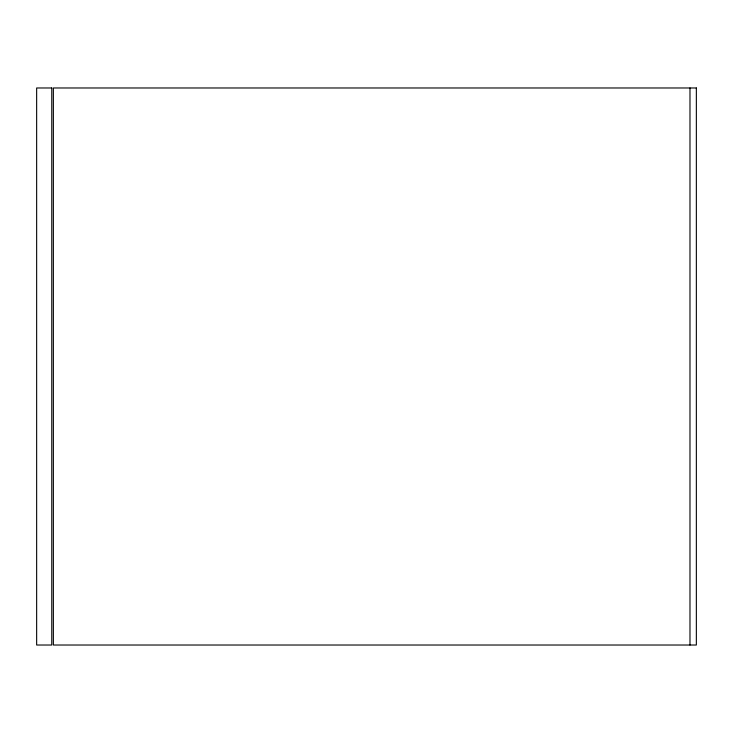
<?xml version="1.0" encoding="UTF-8"?>
<svg xmlns="http://www.w3.org/2000/svg" width="733" height="733" viewBox="0 0 733 733"><rect width="100%" height="100%" fill="white"/><g stroke="black" fill="none" stroke-linecap="round" stroke-linejoin="round"><path stroke-width="1.1" d="M689.982 87.978L689.982 645.022M51.768 87.978L36.65 87.978L36.65 645.022L51.768 645.022L51.768 87.978M696.35 87.978L53.362 87.978L53.362 645.022L696.35 645.022L696.35 87.978"/></g></svg>
